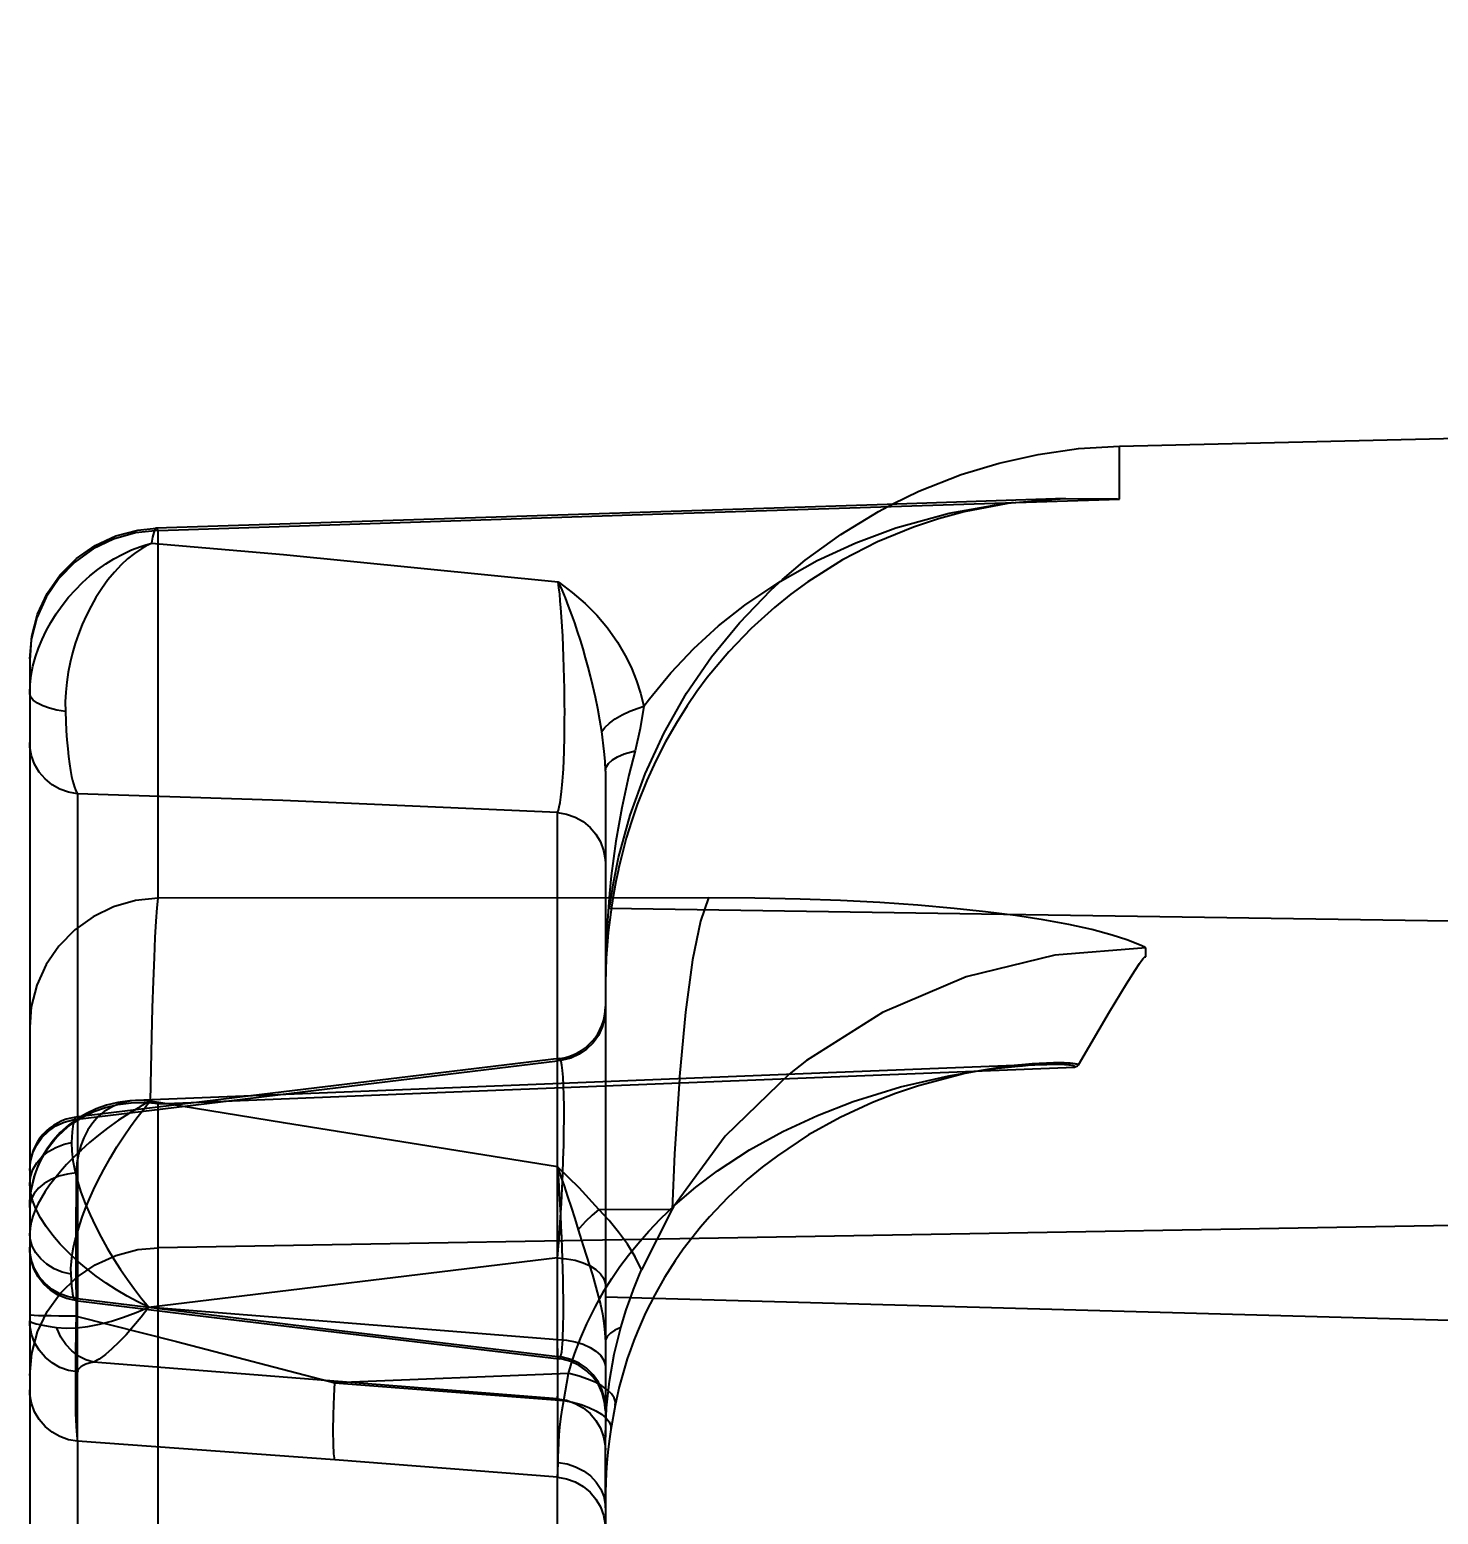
# Model space of a CAD drawing. Header units: millimetres. Extents: x 632 to 3922, y 1402 to 2001.
# Drawn here: x 3704.09 to 3709.49, y 1847.84 to 1853.54 of the extents above; entities that cross this region are included whole.
import ezdxf
from ezdxf.lldxf.tags import DXFTag

# ---------------------------------------------------------------- set-up
doc = ezdxf.new("R2010")
doc.units = ezdxf.units.MM
for name, color, linetype in [('7', 7, 'Continuous'), ('8', 8, 'Continuous'), ('DIM', 7, 'Continuous'), ('H1', 2, 'HIDDEN')]:
    doc.layers.add(name, color=color, linetype=linetype)
doc.styles.add('SY', font='romans.shx', dxfattribs={"width": 0.85, "height": 3, "bigfont": 'ghs.shx'})
tags = doc.linetypes.add('HIDDEN', pattern=[0.375, 0.25, -0.125]).pattern_tags.tags
tags[6:7] = [DXFTag(74, 4), DXFTag(75, 0), DXFTag(340, '0'), DXFTag(46, 1.0), DXFTag(50, 0.0), DXFTag(44, 0.0), DXFTag(45, 0.0)]
tags[4:5] = [DXFTag(74, 4), DXFTag(75, 0), DXFTag(340, '0'), DXFTag(46, 1.0), DXFTag(50, 0.0), DXFTag(44, 0.0), DXFTag(45, 0.0)]
doc.dimstyles.new('BaseStyle', dxfattribs={"dimtxt": 3, "dimasz": 2, "dimexe": 0.6, "dimexo": 0, "dimgap": 1, "dimtad": 1, "dimdsep": 46, "dimtxsty": 'SY', "dimcen": 0, "dimclrd": 3, "dimclre": 3, "dimclrt": 7, "dimaunit": 1, "dimazin": 0, "dimtfac": 1, "dimtmove": 0, "dimatfit": 3, "dimfxl": 1, "dimtolj": 1, "dimtzin": 0, "dimarcsym": 0})

# ---------------------------------------------------------------- blocks, each defined once
blk = doc.blocks.new('*D793')
at = {"layer": 'Defpoints', "color": 0}
for p in [(3711.3783, 1881.9692), (3736.3783, 1860.9692), (3711.3783, 1833.7692)]:
    blk.add_point(p, dxfattribs=at)
at = {"layer": 'DIM', "color": 3, "lineweight": -2}
blk.add_line((3711.3783, 1833.7692), (3711.3783, 1887.0977), dxfattribs=at)
at = {"layer": 'DIM', "color": 7, "insert": (3708.8783, 1885.0335), "char_height": 3, "attachment_point": 5, "rotation": 90, "style": 'SY', "bg_fill": 3, "box_fill_scale": 1.1, "bg_fill_color": 256, "bg_fill_true_color": 13158600, "bg_fill_transparency": 0}
blk.add_mtext('\\A1;25', dxfattribs=at)

msp = doc.modelspace()

# ---------------------------------------------------------------- linework, layer by layer
at = {"layer": '7'}
for p, q in [((3704.0875, 1851.115), (3704.0875, 1851.0621)), ((3704.0875, 1851.0621), (3704.0875, 1849.7065)), ((3704.0875, 1849.014), (3704.0875, 1848.3688)), ((3704.0875, 1848.3688), (3704.0875, 1847.1553))]:
    msp.add_line(p, q, dxfattribs=at)
for points in [[(3708.2692, 1851.937, 0), (3710.2695, 1851.9837, 0)], [(3707.3994, 1851.7155, 0), (3707.4991, 1851.7633, 0), (3707.6613, 1851.8274, 0), (3707.8074, 1851.8718, 0), (3707.9574, 1851.9051, 0), (3708.1122, 1851.9271, 0), (3708.2692, 1851.937, 0)], [(3708.0616, 1851.7354, 0), (3707.3394, 1851.712, 0), (3704.5731, 1851.622, 0)], [(3708.0616, 1851.7354, 0), (3708.261, 1851.7338, 0), (3708.2692, 1851.7334, 0)], [(3704.0875, 1851.1203, 0), (3704.0951, 1851.2074, 0), (3704.1178, 1851.292, 0), (3704.1547, 1851.3713, 0), (3704.2049, 1851.4429, 0), (3704.2668, 1851.5048, 0), (3704.3385, 1851.555, 0), (3704.4178, 1851.592, 0), (3704.5023, 1851.6146, 0), (3704.5731, 1851.622, 0)], [(3708.3696, 1850.0113, 0), (3708.0213, 1849.983, 0), (3707.6814, 1849.8994, 0), (3707.3603, 1849.763, 0), (3707.0675, 1849.5779, 0), (3707.0011, 1849.5257, 0)], [(3708.112, 1849.5618, 0), (3708.2312, 1849.7648, 0), (3708.2966, 1849.8731, 0), (3708.329, 1849.9255, 0), (3708.3456, 1849.9513, 0), (3708.3546, 1849.9641, 0), (3708.3598, 1849.9705, 0), (3708.3619, 1849.9726, 0), (3708.3635, 1849.974, 0), (3708.3647, 1849.975, 0), (3708.3658, 1849.9757, 0), (3708.3666, 1849.9761, 0), (3708.3669, 1849.9762, 0), (3708.3673, 1849.9764, 0), (3708.3676, 1849.9765, 0), (3708.3678, 1849.9766, 0), (3708.3685, 1849.9767, 0), (3708.3687, 1849.9767, 0), (3708.3689, 1849.9768, 0), (3708.3692, 1849.9768, 0), (3708.3693, 1849.9768, 0), (3708.3695, 1849.9768, 0), (3708.3696, 1849.9768, 0)], [(3704.0875, 1849.7065, 0), (3704.0875, 1849.6798, 0), (3704.0875, 1849.6429, 0), (3704.0875, 1849.5947, 0), (3704.0875, 1849.5364, 0), (3704.0875, 1849.4705, 0), (3704.0875, 1849.3958, 0), (3704.0875, 1849.3104, 0), (3704.0875, 1849.217, 0), (3704.0875, 1849.147, 0), (3704.0875, 1849.0737, 0), (3704.0875, 1849.0266, 0)], [(3707.9641, 1849.5626, 0), (3707.1516, 1849.5304, 0), (3704.4939, 1849.4246, 0)], [(3707.9087, 1849.5634, 0), (3707.8653, 1849.559, 0)], [(3707.967, 1849.5627, 0), (3707.9641, 1849.5626, 0)], [(3707.9732, 1849.563, 0), (3707.967, 1849.5627, 0)], [(3708.0959, 1849.5527, 0), (3708.0989, 1849.5538, 0), (3708.1021, 1849.555, 0), (3708.1057, 1849.5566, 0), (3708.1085, 1849.5583, 0), (3708.1106, 1849.5601, 0), (3708.112, 1849.5618, 0)], [(3704.4943, 1849.4246, 0), (3704.4711, 1849.4231, 0), (3704.4255, 1849.4168, 0), (3704.3824, 1849.4064, 0), (3704.3423, 1849.3924, 0), (3704.3051, 1849.3752, 0), (3704.2709, 1849.3552, 0), (3704.2361, 1849.3298, 0), (3704.2048, 1849.3016, 0), (3704.1773, 1849.2709, 0), (3704.1536, 1849.2385, 0), (3704.1356, 1849.2081, 0), (3704.1192, 1849.1737, 0), (3704.1061, 1849.1373, 0), (3704.0963, 1849.0996, 0), (3704.0936, 1849.0853, 0)], [(3704.0875, 1849.0266, 0), (3704.0875, 1848.9961, 0), (3704.0875, 1848.9155, 0)], [(3704.0875, 1849.0207, 0), (3704.0875, 1849.014, 0)]]:
    msp.add_polyline3d(points, dxfattribs=at)
at = {"layer": '8'}
for p, q in [((3708.2692, 1851.7334), (3708.2692, 1851.937)), ((3704.5807, 1850.201), (3704.5807, 1851.6132)), ((3704.5807, 1848.8598), (3704.5807, 1849.4126)), ((3710.2695, 1848.9569), (3704.5807, 1848.8598)), ((3704.5807, 1847.6463), (3704.5807, 1848.8598))]:
    msp.add_line(p, q, dxfattribs=at)
for points in [[(3704.5807, 1851.6132, 0), (3706.4775, 1851.6752, 0), (3708.2692, 1851.7334, 0)], [(3704.5807, 1851.6132, 0), (3704.4937, 1851.6041, 0), (3704.4096, 1851.5802, 0), (3704.3309, 1851.5421, 0), (3704.2601, 1851.491, 0), (3704.1994, 1851.4286, 0), (3704.1504, 1851.3565, 0), (3704.1148, 1851.2772, 0), (3704.0937, 1851.1929, 0), (3704.0875, 1851.115, 0)], [(3704.5807, 1851.6132, 0), (3704.5761, 1851.6206, 0), (3704.5731, 1851.622, 0)], [(3704.5807, 1850.201, 0), (3704.4937, 1850.192, 0), (3704.4096, 1850.1682, 0), (3704.3309, 1850.1304, 0), (3704.2601, 1850.0798, 0), (3704.1994, 1850.0178, 0), (3704.1504, 1849.9463, 0), (3704.1148, 1849.8675, 0), (3704.0937, 1849.7839, 0), (3704.0875, 1849.7065, 0)], [(3704.5512, 1849.4225, 0), (3704.5536, 1849.5482, 0), (3704.5563, 1849.6694, 0), (3704.5592, 1849.7805, 0), (3704.5624, 1849.8835, 0), (3704.5658, 1849.9742, 0), (3704.5693, 1850.0499, 0), (3704.5729, 1850.113, 0), (3704.5768, 1850.1641, 0), (3704.5807, 1850.201, 0)], [(3706.6925, 1850.2032, 0), (3704.5807, 1850.201, 0)], [(3706.6925, 1850.2032, 0), (3706.6608, 1850.1127, 0), (3706.6311, 1849.9649, 0), (3706.6044, 1849.7642, 0), (3706.5813, 1849.5168, 0), (3706.5807, 1849.5079, 0)], [(3708.3696, 1850.0113, 0), (3708.3667, 1850.0128, 0), (3708.3456, 1850.0228, 0), (3708.2975, 1850.0419, 0), (3708.2413, 1850.0601, 0), (3708.163, 1850.0809, 0), (3708.0746, 1850.1004, 0), (3707.9766, 1850.1183, 0), (3707.8698, 1850.1347, 0), (3707.7555, 1850.1494, 0), (3707.6346, 1850.1624, 0), (3707.4956, 1850.1746, 0), (3707.3499, 1850.1846, 0), (3707.1989, 1850.1926, 0), (3707.0442, 1850.1983, 0), (3706.8697, 1850.2021, 0), (3706.6925, 1850.2032, 0)], [(3708.3696, 1849.9768, 0), (3708.3696, 1850.0113, 0)], [(3704.5807, 1849.4126, 0), (3705.6826, 1849.4566, 0), (3708.0959, 1849.5527, 0)], [(3708.112, 1849.5618, 0), (3708.1091, 1849.5629, 0), (3708.1056, 1849.5639, 0), (3708.1021, 1849.5647, 0), (3708.0983, 1849.5655, 0), (3708.0898, 1849.5667, 0), (3708.0803, 1849.5677, 0), (3708.07, 1849.5684, 0), (3708.0571, 1849.569, 0), (3708.0367, 1849.5694, 0), (3708.0154, 1849.5693, 0), (3707.9342, 1849.5655, 0), (3707.9087, 1849.5634, 0)], [(3707.9734, 1849.563, 0), (3707.9899, 1849.5635, 0), (3708.0302, 1849.5641, 0), (3708.0477, 1849.5638, 0), (3708.058, 1849.5634, 0), (3708.0667, 1849.5629, 0), (3708.0747, 1849.5622, 0), (3708.0801, 1849.5615, 0), (3708.085, 1849.5608, 0), (3708.0887, 1849.56, 0), (3708.0915, 1849.5592, 0), (3708.0928, 1849.5587, 0), (3708.0938, 1849.5583, 0), (3708.0951, 1849.5576, 0), (3708.0961, 1849.5568, 0), (3708.0968, 1849.5559, 0), (3708.097, 1849.5549, 0), (3708.0967, 1849.5538, 0), (3708.0959, 1849.5527, 0)], [(3704.0875, 1849.014, 0), (3704.088, 1849.0341, 0), (3704.0894, 1849.054, 0), (3704.0952, 1849.0933, 0), (3704.1048, 1849.1319, 0), (3704.1181, 1849.1691, 0), (3704.1297, 1849.1943, 0), (3704.1411, 1849.2153, 0), (3704.1537, 1849.2355, 0), (3704.1675, 1849.2548, 0), (3704.1823, 1849.2732, 0), (3704.1986, 1849.291, 0), (3704.2159, 1849.3077, 0), (3704.2342, 1849.3234, 0), (3704.2534, 1849.3379, 0), (3704.2924, 1849.3624, 0), (3704.334, 1849.3825, 0), (3704.3787, 1849.3983, 0), (3704.4253, 1849.4095, 0), (3704.4767, 1849.416, 0), (3704.5283, 1849.417, 0), (3704.5542, 1849.4155, 0), (3704.5673, 1849.4143, 0), (3704.5757, 1849.4133, 0), (3704.5768, 1849.4131, 0), (3704.5807, 1849.4126, 0)], [(3704.5807, 1849.4126, 0), (3704.5778, 1849.4135, 0), (3704.5744, 1849.4145, 0), (3704.5605, 1849.4181, 0), (3704.5376, 1849.4223, 0), (3704.5149, 1849.4245, 0), (3704.4941, 1849.4246, 0)], [(3704.0875, 1848.3688, 0), (3704.0951, 1848.4541, 0), (3704.1178, 1848.5368, 0), (3704.1547, 1848.6144, 0), (3704.2049, 1848.6845, 0), (3704.2668, 1848.745, 0), (3704.3385, 1848.7941, 0), (3704.4178, 1848.8303, 0), (3704.5023, 1848.8524, 0), (3704.5807, 1848.8598, 0)]]:
    msp.add_polyline3d(points, dxfattribs=at)
at = {"layer": 'H1'}
for p, q in [((3704.2708, 1850.602), (3704.2708, 1848.6647)), ((3706.113, 1849.1612), (3706.113, 1850.5305)), ((3706.2963, 1850.3337), (3706.2963, 1848.4977)), ((3706.3127, 1850.1632), (3707.824, 1850.1406)), ((3707.824, 1850.1406), (3735.3948, 1849.7283)), ((3706.1197, 1849.5859), (3704.9365, 1849.4422)), ((3705.0395, 1849.4463), (3706.113, 1849.5767)), ((3704.9365, 1849.4422), (3704.7484, 1849.4193)), ((3704.8515, 1849.4234), (3705.0395, 1849.4463)), ((3704.2708, 1849.3529), (3704.8515, 1849.4234)), ((3704.7484, 1849.4193), (3704.2841, 1849.3629)), ((3704.2841, 1849.3629), (3704.2641, 1849.3605)), ((3706.113, 1848.4421), (3706.113, 1849.1612)), ((3706.113, 1848.8208), (3704.5531, 1848.6313)), ((3704.2708, 1848.1168), (3704.2708, 1848.6647)), ((3704.5531, 1848.6313), (3706.113, 1848.5079)), ((3706.2963, 1848.4977), (3706.2963, 1848.1328)), ((3706.113, 1848.2798), (3704.3327, 1848.4207)), ((3706.113, 1848.4421), (3706.113, 1848.275)), ((3705.2582, 1848.3414), (3706.1364, 1848.2732)), ((3706.113, 1848.275), (3706.113, 1847.9785)), ((3706.2963, 1847.8612), (3706.2963, 1848.1328)), ((3704.2708, 1848.1168), (3704.2708, 1846.819)), ((3706.113, 1847.9785), (3705.2582, 1848.0448)), ((3706.113, 1846.8238), (3706.113, 1847.9785))]:
    msp.add_line(p, q, dxfattribs=at)
for points in [[(3707.8617, 1851.7207, 0), (3707.6734, 1851.685, 0), (3707.5752, 1851.6582, 0), (3707.4781, 1851.6259, 0), (3707.3409, 1851.5693, 0), (3707.2063, 1851.5, 0), (3707.0734, 1851.4161, 0), (3707.0084, 1851.3687, 0), (3706.9448, 1851.3176, 0), (3706.8553, 1851.2366, 0), (3706.7695, 1851.1473, 0), (3706.6869, 1851.048, 0), (3706.6474, 1850.9949, 0), (3706.6096, 1850.9397, 0), (3706.5675, 1850.8725, 0), (3706.5275, 1850.802, 0), (3706.4903, 1850.7291, 0), (3706.4558, 1850.6532, 0), (3706.419, 1850.5606, 0), (3706.3968, 1850.4964, 0), (3706.3768, 1850.4313, 0), (3706.3591, 1850.3659, 0), (3706.3471, 1850.3155, 0), (3706.3463, 1850.3118, 0)], [(3706.4442, 1850.938, 0), (3706.4652, 1850.9662, 0), (3706.5473, 1851.0662, 0), (3706.6357, 1851.1593, 0), (3706.7309, 1851.2463, 0), (3706.8311, 1851.3258, 0), (3706.967, 1851.4177, 0), (3707.109, 1851.4974, 0), (3707.2578, 1851.5659, 0), (3707.4109, 1851.6225, 0), (3707.6159, 1851.679, 0), (3707.8257, 1851.7163, 0), (3707.8533, 1851.7197, 0)], [(3707.8533, 1851.7197, 0), (3708.0421, 1851.7347, 0), (3708.0616, 1851.7354, 0)], [(3706.976, 1851.4247, 0), (3707.0635, 1851.4984, 0), (3707.1994, 1851.5978, 0), (3707.3441, 1851.686, 0), (3707.3994, 1851.7155, 0)], [(3704.5731, 1851.622, 0), (3704.5716, 1851.6216, 0), (3704.5674, 1851.6164, 0), (3704.5632, 1851.6051, 0), (3704.5591, 1851.5876, 0), (3704.5551, 1851.5638, 0)], [(3704.0875, 1850.9879, 0), (3704.0889, 1851.0221, 0), (3704.0931, 1851.0571, 0), (3704.1, 1851.0922, 0), (3704.1095, 1851.1273, 0), (3704.121, 1851.1611, 0), (3704.1347, 1851.1946, 0), (3704.1505, 1851.2275, 0), (3704.1681, 1851.2596, 0), (3704.1891, 1851.2931, 0), (3704.212, 1851.3254, 0), (3704.2366, 1851.3564, 0), (3704.2627, 1851.3857, 0), (3704.29, 1851.4131, 0), (3704.3187, 1851.4389, 0), (3704.3485, 1851.4628, 0), (3704.3792, 1851.4846, 0), (3704.4106, 1851.5043, 0), (3704.4443, 1851.5225, 0), (3704.4786, 1851.5382, 0), (3704.5141, 1851.5517, 0), (3704.5331, 1851.5577, 0), (3704.5504, 1851.5626, 0), (3704.5551, 1851.5638, 0)], [(3704.5551, 1851.5638, 0), (3704.552, 1851.5623, 0), (3704.5511, 1851.5619, 0), (3704.5487, 1851.5608, 0), (3704.5436, 1851.5584, 0), (3704.5345, 1851.5537, 0), (3704.5183, 1851.5444, 0), (3704.4893, 1851.5249, 0), (3704.4633, 1851.5042, 0), (3704.438, 1851.4808, 0), (3704.4123, 1851.4534, 0), (3704.3875, 1851.4233, 0), (3704.3638, 1851.3906, 0), (3704.3415, 1851.3557, 0), (3704.3228, 1851.3227, 0), (3704.3052, 1851.2879, 0), (3704.2891, 1851.2519, 0), (3704.2745, 1851.2148, 0), (3704.2623, 1851.1792, 0), (3704.2516, 1851.1428, 0), (3704.2425, 1851.106, 0), (3704.2351, 1851.069, 0), (3704.2294, 1851.0309, 0), (3704.2256, 1850.9928, 0), (3704.2238, 1850.9551, 0), (3704.2242, 1850.9182, 0)], [(3704.5551, 1851.5638, 0), (3705.061, 1851.5207, 0), (3706.1158, 1851.4157, 0)], [(3706.113, 1850.5305, 0), (3706.1164, 1850.5396, 0), (3706.1196, 1850.5523, 0), (3706.1228, 1850.5686, 0), (3706.1258, 1850.5886, 0), (3706.1284, 1850.6109, 0), (3706.1309, 1850.6364, 0), (3706.132, 1850.6505, 0), (3706.1331, 1850.6654, 0), (3706.1341, 1850.6812, 0), (3706.1351, 1850.6976, 0), (3706.1366, 1850.7302, 0), (3706.1379, 1850.7651, 0), (3706.1385, 1850.7838, 0), (3706.139, 1850.8029, 0), (3706.1394, 1850.8226, 0), (3706.1397, 1850.8427, 0), (3706.1401, 1850.8814, 0), (3706.1402, 1850.9213, 0), (3706.1401, 1850.942, 0), (3706.14, 1850.9629, 0), (3706.1398, 1850.984, 0), (3706.1395, 1851.0052, 0), (3706.1387, 1851.0459, 0), (3706.1376, 1851.0866, 0), (3706.1363, 1851.1277, 0), (3706.1346, 1851.1682, 0), (3706.1328, 1851.2069, 0), (3706.1307, 1851.2444, 0), (3706.1283, 1851.2811, 0), (3706.1257, 1851.3161, 0), (3706.1234, 1851.3432, 0), (3706.121, 1851.3688, 0), (3706.1184, 1851.3931, 0), (3706.1158, 1851.4157, 0)], [(3706.1158, 1851.4157, 0), (3706.1192, 1851.4132, 0), (3706.1696, 1851.3748, 0), (3706.2185, 1851.3327, 0), (3706.2632, 1851.2881, 0), (3706.3048, 1851.2393, 0), (3706.3434, 1851.1845, 0), (3706.3774, 1851.1247, 0), (3706.3976, 1851.0815, 0), (3706.4155, 1851.0362, 0), (3706.4311, 1850.988, 0), (3706.4442, 1850.938, 0)], [(3706.2824, 1850.8409, 0), (3706.2755, 1850.8854, 0), (3706.2675, 1850.9297, 0), (3706.2585, 1850.9736, 0), (3706.2485, 1851.0171, 0), (3706.2397, 1851.0531, 0), (3706.2304, 1851.0887, 0), (3706.2206, 1851.1238, 0), (3706.2106, 1851.1583, 0), (3706.2003, 1851.1924, 0), (3706.1897, 1851.2257, 0), (3706.1789, 1851.2581, 0), (3706.1679, 1851.2894, 0), (3706.1554, 1851.323, 0), (3706.1429, 1851.3548, 0), (3706.1301, 1851.3847, 0), (3706.1172, 1851.4126, 0), (3706.1158, 1851.4157, 0)], [(3706.3127, 1850.1632, 0), (3706.3275, 1850.2606, 0), (3706.3471, 1850.3574, 0), (3706.3912, 1850.52, 0), (3706.4491, 1850.6794, 0), (3706.5216, 1850.8367, 0), (3706.6079, 1850.9884, 0), (3706.7034, 1851.1275, 0), (3706.8108, 1851.259, 0), (3706.9316, 1851.3837, 0), (3706.976, 1851.4247, 0)], [(3704.0875, 1851.1191, 0), (3704.0875, 1851.115, 0)], [(3704.2242, 1850.9182, 0), (3704.1921, 1850.9234, 0), (3704.1629, 1850.9305, 0), (3704.1376, 1850.9393, 0), (3704.1168, 1850.9496, 0), (3704.1013, 1850.9611, 0), (3704.0914, 1850.9734, 0), (3704.0875, 1850.9861, 0), (3704.0875, 1850.9879, 0)], [(3706.2824, 1850.8409, 0), (3706.2946, 1850.8572, 0), (3706.312, 1850.8736, 0), (3706.3342, 1850.8897, 0), (3706.3606, 1850.9049, 0), (3706.3902, 1850.9188, 0), (3706.4222, 1850.9311, 0), (3706.4442, 1850.938, 0)], [(3706.4442, 1850.938, 0), (3706.4304, 1850.8525, 0), (3706.4101, 1850.7666, 0)], [(3704.2242, 1850.9182, 0), (3704.2259, 1850.8805, 0), (3704.228, 1850.8443, 0), (3704.2305, 1850.8087, 0), (3704.2335, 1850.7753, 0), (3704.2367, 1850.7453, 0), (3704.2403, 1850.7177, 0), (3704.2443, 1850.6918, 0), (3704.2485, 1850.6687, 0), (3704.2519, 1850.6536, 0), (3704.2553, 1850.64, 0), (3704.2589, 1850.6281, 0), (3704.2628, 1850.6176, 0), (3704.2667, 1850.6089, 0), (3704.2708, 1850.602, 0)], [(3706.2963, 1850.6895, 0), (3706.2952, 1850.7273, 0), (3706.2921, 1850.7651, 0), (3706.2824, 1850.8409, 0)], [(3704.2708, 1850.602, 0), (3704.2363, 1850.608, 0), (3704.2034, 1850.6197, 0), (3704.1731, 1850.6369, 0), (3704.1463, 1850.6591, 0), (3704.1238, 1850.6855, 0), (3704.1063, 1850.7153, 0), (3704.0943, 1850.7476, 0), (3704.0883, 1850.7815, 0), (3704.0875, 1850.7988, 0)], [(3706.4101, 1850.7666, 0), (3706.3864, 1850.6732, 0), (3706.3592, 1850.5486, 0), (3706.3366, 1850.4203, 0), (3706.3271, 1850.3538, 0), (3706.3189, 1850.2868, 0), (3706.312, 1850.2189, 0), (3706.3065, 1850.151, 0), (3706.3012, 1850.0612, 0), (3706.2979, 1849.9717, 0), (3706.2965, 1849.8868, 0), (3706.2964, 1849.8804, 0), (3706.2963, 1849.8565, 0), (3706.2963, 1849.846, 0)], [(3706.2963, 1850.6895, 0), (3706.2993, 1850.7044, 0), (3706.3084, 1850.7188, 0), (3706.3232, 1850.7323, 0), (3706.3433, 1850.7445, 0), (3706.368, 1850.755, 0), (3706.3967, 1850.7636, 0), (3706.4101, 1850.7666, 0)], [(3706.2963, 1850.6895, 0), (3706.2963, 1850.658, 0), (3706.2963, 1850.6275, 0), (3706.2963, 1850.5977, 0), (3706.2963, 1850.5691, 0), (3706.2963, 1850.5257, 0), (3706.2963, 1850.4856, 0), (3706.2963, 1850.4487, 0), (3706.2963, 1850.4159, 0), (3706.2963, 1850.3887, 0), (3706.2963, 1850.3767, 0)], [(3706.113, 1850.5305, 0), (3705.0584, 1850.5767, 0), (3704.2708, 1850.602, 0)], [(3706.113, 1850.5305, 0), (3706.1475, 1850.5245, 0), (3706.1804, 1850.5127, 0), (3706.2107, 1850.4955, 0), (3706.2375, 1850.4734, 0), (3706.26, 1850.447, 0), (3706.2775, 1850.4172, 0), (3706.2894, 1850.3848, 0), (3706.2955, 1850.3509, 0), (3706.2963, 1850.3337, 0)], [(3706.2963, 1850.3767, 0), (3706.2963, 1850.3658, 0), (3706.2963, 1850.3473, 0), (3706.2963, 1850.3337, 0)], [(3706.3463, 1850.3118, 0), (3706.3365, 1850.2651, 0), (3706.3274, 1850.2161, 0), (3706.3195, 1850.1672, 0), (3706.3129, 1850.1181, 0), (3706.3074, 1850.0696, 0), (3706.303, 1850.0203, 0), (3706.2997, 1849.9716, 0), (3706.2976, 1849.9234, 0), (3706.2965, 1849.876, 0), (3706.2963, 1849.846, 0)], [(3706.2963, 1849.7735, 0), (3706.2932, 1849.7392, 0), (3706.2842, 1849.7059, 0), (3706.2694, 1849.6747, 0), (3706.2493, 1849.6465, 0), (3706.2246, 1849.6222, 0), (3706.1959, 1849.6024, 0), (3706.1642, 1849.5879, 0), (3706.1304, 1849.579, 0), (3706.113, 1849.5767, 0)], [(3706.1197, 1849.5859, 0), (3706.1164, 1849.5834, 0), (3706.113, 1849.5767, 0)], [(3706.1245, 1848.976, 0), (3706.1277, 1849.0308, 0), (3706.1305, 1849.0866, 0), (3706.1329, 1849.1428, 0), (3706.1349, 1849.1987, 0), (3706.1364, 1849.2534, 0), (3706.1374, 1849.306, 0), (3706.1378, 1849.356, 0), (3706.1377, 1849.4023, 0), (3706.1371, 1849.4444, 0), (3706.1359, 1849.4818, 0), (3706.1343, 1849.5138, 0), (3706.1321, 1849.5401, 0), (3706.1296, 1849.5606, 0), (3706.1266, 1849.575, 0), (3706.1233, 1849.5834, 0), (3706.1197, 1849.5859, 0)], [(3707.7345, 1849.54, 0), (3707.8034, 1849.5491, 0), (3707.9187, 1849.56, 0)], [(3707.8653, 1849.559, 0), (3707.8498, 1849.5571, 0), (3707.7853, 1849.5481, 0)], [(3707.8871, 1849.5572, 0), (3707.9189, 1849.5599, 0)], [(3707.9187, 1849.56, 0), (3707.9441, 1849.5616, 0), (3707.9734, 1849.563, 0)], [(3707.9189, 1849.5599, 0), (3707.9641, 1849.5626, 0)], [(3707.9641, 1849.5626, 0), (3707.9646, 1849.5626, 0), (3707.9734, 1849.563, 0)], [(3706.1552, 1848.3771, 0), (3706.1668, 1848.416, 0), (3706.1798, 1848.4554, 0), (3706.2009, 1848.5115, 0), (3706.2251, 1848.5678, 0), (3706.2567, 1848.6321, 0), (3706.2922, 1848.6951, 0), (3706.3213, 1848.7417, 0), (3706.3523, 1848.7871, 0), (3706.3855, 1848.8317, 0), (3706.4204, 1848.8749, 0), (3706.4631, 1848.9237, 0), (3706.5077, 1848.9705, 0), (3706.5638, 1849.0241, 0), (3706.6433, 1849.092, 0), (3706.7264, 1849.1548, 0), (3706.8493, 1849.235, 0), (3706.9772, 1849.3055, 0), (3707.1107, 1849.3675, 0), (3707.2474, 1849.4206, 0), (3707.4294, 1849.477, 0), (3707.6146, 1849.5197, 0), (3707.7345, 1849.54, 0)], [(3707.7397, 1849.5404, 0), (3707.6761, 1849.5279, 0), (3707.4981, 1849.4813, 0), (3707.4093, 1849.4513, 0), (3707.3213, 1849.4169, 0), (3707.1977, 1849.3598, 0), (3707.0763, 1849.2924, 0), (3706.9565, 1849.2129, 0), (3706.898, 1849.1685, 0), (3706.8408, 1849.1211, 0), (3706.7668, 1849.0528, 0), (3706.6959, 1848.9785, 0), (3706.6612, 1848.9384, 0), (3706.6277, 1848.8969, 0), (3706.5951, 1848.8535, 0), (3706.564, 1848.8089, 0), (3706.5235, 1848.7452, 0), (3706.4858, 1848.679, 0), (3706.4509, 1848.6096, 0), (3706.4348, 1848.5742, 0), (3706.4195, 1848.5384, 0), (3706.4056, 1848.5033, 0), (3706.3927, 1848.4682, 0), (3706.3806, 1848.4327, 0), (3706.3694, 1848.3973, 0), (3706.359, 1848.3613, 0), (3706.3495, 1848.3255, 0), (3706.341, 1848.2898, 0), (3706.3334, 1848.2546, 0)], [(3707.0011, 1849.5257, 0), (3706.7561, 1849.2881, 0), (3706.558, 1849.0162, 0), (3706.5526, 1849.0072, 0)], [(3706.5807, 1849.5079, 0), (3706.5622, 1849.2201, 0), (3706.5526, 1849.0072, 0)], [(3707.7853, 1849.5481, 0), (3707.7397, 1849.5404, 0)], [(3704.2461, 1848.7579, 0), (3704.2459, 1848.7808, 0), (3704.2474, 1848.8057, 0), (3704.2508, 1848.8328, 0), (3704.256, 1848.8615, 0), (3704.2624, 1848.8895, 0), (3704.2703, 1848.9187, 0), (3704.2797, 1848.9491, 0), (3704.2905, 1848.9804, 0), (3704.3032, 1849.0137, 0), (3704.3173, 1849.0475, 0), (3704.3327, 1849.0821, 0), (3704.3495, 1849.1169, 0), (3704.3605, 1849.1387, 0), (3704.3719, 1849.1604, 0), (3704.3961, 1849.2036, 0), (3704.4221, 1849.2468, 0), (3704.4494, 1849.2892, 0), (3704.4738, 1849.3244, 0), (3704.499, 1849.3585, 0), (3704.5244, 1849.3907, 0), (3704.5374, 1849.4064, 0), (3704.5441, 1849.4143, 0), (3704.5479, 1849.4187, 0), (3704.5484, 1849.4192, 0), (3704.5512, 1849.4225, 0)], [(3704.4941, 1849.4246, 0), (3704.4772, 1849.4233, 0), (3704.4407, 1849.4159, 0), (3704.4059, 1849.4024, 0), (3704.3735, 1849.3826, 0), (3704.3505, 1849.363, 0), (3704.3293, 1849.3396, 0), (3704.3106, 1849.3124, 0), (3704.2946, 1849.2817, 0), (3704.2832, 1849.2518, 0), (3704.2744, 1849.2192, 0), (3704.2687, 1849.1841, 0), (3704.2663, 1849.1469, 0)], [(3704.5044, 1849.397, 0), (3704.4703, 1849.3765, 0), (3704.4279, 1849.3488, 0), (3704.3865, 1849.3192, 0), (3704.3514, 1849.292, 0), (3704.3174, 1849.2636, 0), (3704.2849, 1849.2344, 0), (3704.2761, 1849.2261, 0)], [(3704.5512, 1849.4225, 0), (3704.5473, 1849.4204, 0), (3704.5464, 1849.42, 0), (3704.541, 1849.4171, 0), (3704.5309, 1849.4117, 0), (3704.5107, 1849.4006, 0), (3704.5044, 1849.397, 0)], [(3706.1123, 1849.1708, 0), (3705.2689, 1849.3054, 0), (3705.0614, 1849.3389, 0), (3704.5512, 1849.4225, 0)], [(3704.0875, 1849.1561, 0), (3704.0905, 1849.1904, 0), (3704.0996, 1849.2236, 0), (3704.1144, 1849.2549, 0), (3704.1345, 1849.2831, 0), (3704.1592, 1849.3074, 0), (3704.1879, 1849.3272, 0), (3704.2196, 1849.3417, 0), (3704.2534, 1849.3506, 0), (3704.2708, 1849.3529, 0)], [(3704.2641, 1849.3605, 0), (3704.259, 1849.3538, 0), (3704.2546, 1849.335, 0), (3704.251, 1849.3046, 0), (3704.2483, 1849.2632, 0)], [(3704.0875, 1849.1039, 0), (3704.0905, 1849.1322, 0), (3704.0996, 1849.1595, 0), (3704.1144, 1849.1852, 0), (3704.1345, 1849.2084, 0), (3704.1592, 1849.2285, 0), (3704.1879, 1849.2447, 0), (3704.2196, 1849.2567, 0), (3704.2483, 1849.2632, 0)], [(3704.2761, 1849.2261, 0), (3704.254, 1849.2045, 0), (3704.2292, 1849.1785, 0), (3704.2057, 1849.1522, 0), (3704.1839, 1849.1258, 0), (3704.164, 1849.0995, 0), (3704.1473, 1849.0752, 0), (3704.1323, 1849.0511, 0), (3704.1193, 1849.0273, 0), (3704.1084, 1849.0042, 0), (3704.1082, 1849.0037, 0)], [(3704.2483, 1849.2632, 0), (3704.2487, 1849.2306, 0), (3704.2527, 1849.1946, 0), (3704.2601, 1849.1559, 0), (3704.2707, 1849.1151, 0), (3704.2843, 1849.0729, 0), (3704.3005, 1849.0297, 0), (3704.319, 1848.9862, 0), (3704.3394, 1848.9427, 0), (3704.3616, 1848.8997, 0), (3704.3851, 1848.8575, 0), (3704.4099, 1848.8163, 0), (3704.4356, 1848.7763, 0), (3704.4621, 1848.7376, 0), (3704.4893, 1848.7005, 0), (3704.517, 1848.6649, 0), (3704.5451, 1848.6311, 0)], [(3706.1123, 1849.1708, 0), (3706.1138, 1849.1667, 0), (3706.1259, 1849.1322, 0), (3706.1381, 1849.0968, 0), (3706.1516, 1849.0563, 0), (3706.1652, 1849.0148, 0), (3706.1788, 1848.9722, 0), (3706.1923, 1848.9289, 0)], [(3706.1123, 1849.1708, 0), (3706.1142, 1849.1457, 0), (3706.116, 1849.1199, 0), (3706.1178, 1849.0932, 0), (3706.1195, 1849.0661, 0), (3706.1218, 1849.0258, 0), (3706.1241, 1848.9846, 0), (3706.1261, 1848.9421, 0), (3706.128, 1848.8992, 0), (3706.1296, 1848.8584, 0), (3706.131, 1848.8179, 0), (3706.1321, 1848.7772, 0), (3706.133, 1848.7372, 0), (3706.1337, 1848.7, 0), (3706.134, 1848.6639, 0), (3706.1342, 1848.6377, 0), (3706.1341, 1848.6127, 0), (3706.134, 1848.5965, 0), (3706.1336, 1848.5668, 0), (3706.1331, 1848.546, 0), (3706.1325, 1848.5267, 0), (3706.132, 1848.5145, 0), (3706.1314, 1848.5031, 0), (3706.1308, 1848.4925, 0), (3706.1293, 1848.4741, 0), (3706.1276, 1848.4589, 0), (3706.1257, 1848.447, 0), (3706.1235, 1848.4386, 0), (3706.1215, 1848.4346, 0), (3706.1193, 1848.4331, 0), (3706.119, 1848.4331, 0)], [(3706.2717, 1849.0069, 0), (3706.196, 1849.0901, 0), (3706.1153, 1849.168, 0), (3706.1123, 1849.1708, 0)], [(3704.2663, 1849.1469, 0), (3704.232, 1849.1424, 0), (3704.1994, 1849.1339, 0), (3704.1695, 1849.1218, 0), (3704.1432, 1849.1064, 0), (3704.1213, 1849.0882, 0), (3704.1044, 1849.0678, 0), (3704.0932, 1849.0457, 0), (3704.0879, 1849.0226, 0), (3704.0875, 1849.014, 0)], [(3704.5441, 1848.6311, 0), (3704.5026, 1848.6516, 0), (3704.4615, 1848.6738, 0), (3704.4211, 1848.6978, 0), (3704.3814, 1848.7234, 0), (3704.3428, 1848.7506, 0), (3704.3055, 1848.7793, 0), (3704.2698, 1848.8094, 0), (3704.236, 1848.8408, 0), (3704.2045, 1848.8733, 0), (3704.1758, 1848.9066, 0), (3704.1503, 1848.9405, 0), (3704.1286, 1848.9745, 0), (3704.111, 1849.0084, 0), (3704.0981, 1849.0416, 0), (3704.0902, 1849.0736, 0), (3704.0875, 1849.1039, 0)], [(3704.2663, 1849.1469, 0), (3704.2657, 1849.0993, 0), (3704.2652, 1849.0449, 0), (3704.2648, 1848.9875, 0), (3704.2646, 1848.9258, 0), (3704.2646, 1848.8619, 0), (3704.2647, 1848.798, 0), (3704.265, 1848.7329, 0), (3704.2655, 1848.665, 0), (3704.2661, 1848.5968, 0)], [(3704.1082, 1849.0037, 0), (3704.0994, 1848.9807, 0), (3704.0929, 1848.958, 0), (3704.0888, 1848.9362, 0), (3704.0875, 1848.9155, 0)], [(3706.2717, 1849.0069, 0), (3706.2452, 1848.9843, 0), (3706.2201, 1848.9599, 0), (3706.1971, 1848.9347, 0), (3706.1923, 1848.9289, 0)], [(3706.2717, 1849.0069, 0), (3706.5526, 1849.0072, 0)], [(3706.4354, 1848.7753, 0), (3706.4105, 1848.825, 0), (3706.381, 1848.8729, 0), (3706.3473, 1848.9193, 0), (3706.3105, 1848.9639, 0), (3706.2717, 1849.0069, 0)], [(3706.5526, 1849.0072, 0), (3706.4354, 1848.7753, 0)], [(3706.113, 1848.8208, 0), (3706.119, 1848.8955, 0), (3706.1245, 1848.976, 0)], [(3706.1923, 1848.9289, 0), (3706.2117, 1848.8671, 0), (3706.2467, 1848.7552, 0), (3706.2776, 1848.6416, 0), (3706.285, 1848.6062, 0), (3706.2909, 1848.5705, 0), (3706.2949, 1848.5343, 0), (3706.2963, 1848.4977, 0)], [(3704.2461, 1848.7579, 0), (3704.2126, 1848.7661, 0), (3704.1815, 1848.779, 0), (3704.1536, 1848.7959, 0), (3704.1298, 1848.8165, 0), (3704.1108, 1848.8401, 0), (3704.0972, 1848.866, 0), (3704.0894, 1848.8935, 0), (3704.0875, 1848.9155, 0)], [(3704.2708, 1848.6647, 0), (3704.2363, 1848.6707, 0), (3704.2034, 1848.6825, 0), (3704.1731, 1848.6997, 0), (3704.1463, 1848.7218, 0), (3704.1238, 1848.7482, 0), (3704.1063, 1848.778, 0), (3704.0943, 1848.8104, 0), (3704.0883, 1848.8443, 0), (3704.0875, 1848.8615, 0)], [(3704.2635, 1848.6572, 0), (3704.2293, 1848.6645, 0), (3704.1968, 1848.6776, 0), (3704.1672, 1848.6962, 0), (3704.1412, 1848.7197, 0), (3704.1197, 1848.7473, 0), (3704.1033, 1848.7782, 0), (3704.0926, 1848.8116, 0), (3704.0877, 1848.8462, 0), (3704.0875, 1848.8564, 0)], [(3706.113, 1848.8208, 0), (3706.1475, 1848.8176, 0), (3706.1804, 1848.8113, 0), (3706.2107, 1848.802, 0), (3706.2375, 1848.7902, 0), (3706.26, 1848.776, 0), (3706.2775, 1848.76, 0), (3706.2894, 1848.7427, 0), (3706.2955, 1848.7245, 0), (3706.2963, 1848.7152, 0)], [(3704.2636, 1848.6571, 0), (3704.2617, 1848.658, 0), (3704.2588, 1848.6621, 0), (3704.2561, 1848.6697, 0), (3704.2535, 1848.6809, 0), (3704.2513, 1848.6951, 0), (3704.2493, 1848.7125, 0), (3704.2476, 1848.7336, 0), (3704.2461, 1848.7579, 0)], [(3706.356, 1848.5536, 0), (3706.3768, 1848.6209, 0), (3706.3903, 1848.6602, 0), (3706.4047, 1848.699, 0), (3706.4199, 1848.7376, 0), (3706.4276, 1848.7566, 0), (3706.4354, 1848.7753, 0)], [(3704.2633, 1848.6572, 0), (3704.6992, 1848.6033, 0), (3706.1188, 1848.433, 0)], [(3704.2708, 1848.6647, 0), (3705.0573, 1848.5682, 0), (3705.2653, 1848.5431, 0), (3706.113, 1848.4421, 0)], [(3706.2963, 1848.6708, 0), (3719.7633, 1848.2983, 0)], [(3704.2661, 1848.5968, 0), (3704.2318, 1848.597, 0), (3704.1992, 1848.5972, 0), (3704.1693, 1848.5977, 0), (3704.143, 1848.5982, 0), (3704.1212, 1848.5988, 0), (3704.1044, 1848.5995, 0), (3704.0932, 1848.6003, 0), (3704.0879, 1848.6011, 0), (3704.0875, 1848.6014, 0)], [(3704.1906, 1848.5531, 0), (3704.2276, 1848.5503, 0), (3704.2678, 1848.5517, 0), (3704.3104, 1848.5571, 0), (3704.355, 1848.566, 0), (3704.4009, 1848.578, 0), (3704.448, 1848.5931, 0), (3704.4957, 1848.6108, 0), (3704.5441, 1848.6311, 0)], [(3704.2661, 1848.5968, 0), (3704.2651, 1848.5535, 0), (3704.2642, 1848.5107, 0), (3704.2637, 1848.4816, 0), (3704.2633, 1848.453, 0), (3704.263, 1848.4249, 0), (3704.2627, 1848.387, 0), (3704.2626, 1848.3507, 0), (3704.2626, 1848.3151, 0), (3704.2628, 1848.2816, 0), (3704.2632, 1848.2513, 0), (3704.2638, 1848.2234, 0), (3704.2646, 1848.1976, 0), (3704.2655, 1848.1747, 0), (3704.2666, 1848.1555, 0), (3704.2678, 1848.1395, 0), (3704.2692, 1848.1264, 0), (3704.2708, 1848.1168, 0)], [(3704.2661, 1848.5968, 0), (3704.6511, 1848.5, 0), (3705.2582, 1848.3414, 0)], [(3704.5452, 1848.6311, 0), (3704.5154, 1848.5933, 0), (3704.4862, 1848.558, 0), (3704.4576, 1848.5257, 0), (3704.4299, 1848.4965, 0), (3704.4031, 1848.4709, 0), (3704.3778, 1848.4493, 0), (3704.3541, 1848.4323, 0), (3704.3327, 1848.4207, 0)], [(3704.5451, 1848.6311, 0), (3704.5452, 1848.6311, 0)], [(3704.5452, 1848.6311, 0), (3704.5531, 1848.6313, 0)], [(3704.2708, 1848.3826, 0), (3704.2363, 1848.3886, 0), (3704.2034, 1848.4003, 0), (3704.1731, 1848.4175, 0), (3704.1463, 1848.4397, 0), (3704.1238, 1848.4661, 0), (3704.1063, 1848.4959, 0), (3704.0943, 1848.5282, 0), (3704.0883, 1848.5621, 0), (3704.0875, 1848.5794, 0)], [(3704.0875, 1848.5794, 0), (3704.089, 1848.5767, 0), (3704.0935, 1848.5739, 0), (3704.1012, 1848.5709, 0), (3704.1122, 1848.5677, 0), (3704.1265, 1848.5643, 0), (3704.1442, 1848.5607, 0), (3704.1656, 1848.557, 0), (3704.1906, 1848.5531, 0)], [(3704.3327, 1848.4207, 0), (3704.3031, 1848.4294, 0), (3704.2749, 1848.4439, 0), (3704.2491, 1848.4637, 0), (3704.2263, 1848.4881, 0), (3704.2072, 1848.5164, 0), (3704.1926, 1848.5478, 0), (3704.1906, 1848.5531, 0)], [(3706.2963, 1848.1328, 0), (3706.2963, 1848.1416, 0), (3706.3005, 1848.2447, 0), (3706.312, 1848.3478, 0), (3706.3306, 1848.4513, 0), (3706.356, 1848.5536, 0)], [(3706.356, 1848.5536, 0), (3706.3333, 1848.5431, 0), (3706.3156, 1848.5313, 0), (3706.3035, 1848.5185, 0), (3706.2972, 1848.5051, 0), (3706.2963, 1848.4977, 0)], [(3706.113, 1848.5079, 0), (3706.1475, 1848.5047, 0), (3706.1804, 1848.4984, 0), (3706.2107, 1848.4891, 0), (3706.2375, 1848.4772, 0), (3706.26, 1848.4631, 0), (3706.2775, 1848.4471, 0), (3706.2894, 1848.4297, 0), (3706.2955, 1848.4115, 0), (3706.2963, 1848.4023, 0)], [(3706.114, 1848.4393, 0), (3706.113, 1848.5079, 0)], [(3704.3327, 1848.4207, 0), (3704.3162, 1848.4166, 0), (3704.3029, 1848.4121, 0), (3704.2923, 1848.4075, 0), (3704.2841, 1848.4027, 0), (3704.278, 1848.3978, 0), (3704.2739, 1848.3928, 0), (3704.2716, 1848.3877, 0), (3704.2708, 1848.3826, 0)], [(3706.119, 1848.4331, 0), (3706.1171, 1848.4342, 0), (3706.1147, 1848.438, 0), (3706.113, 1848.4421, 0)], [(3706.2963, 1848.2453, 0), (3706.2932, 1848.2796, 0), (3706.2842, 1848.3129, 0), (3706.2694, 1848.3441, 0), (3706.2493, 1848.3723, 0), (3706.2246, 1848.3967, 0), (3706.1959, 1848.4164, 0), (3706.1642, 1848.431, 0), (3706.1304, 1848.4399, 0), (3706.113, 1848.4421, 0)], [(3706.113, 1848.2798, 0), (3706.114, 1848.3013, 0), (3706.1145, 1848.3357, 0), (3706.1146, 1848.3821, 0), (3706.114, 1848.4393, 0)], [(3706.2963, 1848.2337, 0), (3706.2932, 1848.2686, 0), (3706.2842, 1848.3024, 0), (3706.2694, 1848.3341, 0), (3706.2493, 1848.3628, 0), (3706.2245, 1848.3875, 0), (3706.1958, 1848.4076, 0), (3706.1641, 1848.4224, 0), (3706.1303, 1848.4314, 0), (3706.1189, 1848.4331, 0)], [(3706.1552, 1848.3771, 0), (3705.2582, 1848.3414, 0)], [(3706.1364, 1848.2732, 0), (3706.1552, 1848.3771, 0)], [(3706.3334, 1848.2546, 0), (3706.3347, 1848.2686, 0), (3706.3301, 1848.2834, 0), (3706.3196, 1848.2988, 0), (3706.3036, 1848.3142, 0), (3706.2826, 1848.3291, 0), (3706.2571, 1848.343, 0), (3706.2281, 1848.3557, 0), (3706.1962, 1848.3666, 0), (3706.1626, 1848.3754, 0), (3706.1552, 1848.3771, 0)], [(3704.2708, 1848.1168, 0), (3704.2363, 1848.1228, 0), (3704.2034, 1848.1346, 0), (3704.1731, 1848.1518, 0), (3704.1463, 1848.1739, 0), (3704.1238, 1848.2003, 0), (3704.1063, 1848.2301, 0), (3704.0943, 1848.2625, 0), (3704.0883, 1848.2964, 0), (3704.0875, 1848.3136, 0)], [(3705.2582, 1848.0448, 0), (3705.2548, 1848.0683, 0), (3705.2529, 1848.1059, 0), (3705.2524, 1848.1567, 0), (3705.2534, 1848.2191, 0), (3705.2559, 1848.291, 0), (3705.2582, 1848.3414, 0)], [(3706.113, 1848.2798, 0), (3706.1475, 1848.2739, 0), (3706.1804, 1848.2621, 0), (3706.2107, 1848.2449, 0), (3706.2375, 1848.2227, 0), (3706.26, 1848.1964, 0), (3706.2775, 1848.1665, 0), (3706.2894, 1848.1342, 0), (3706.2955, 1848.1003, 0), (3706.2963, 1848.0831, 0)], [(3706.1151, 1848.0351, 0), (3706.1154, 1848.0571, 0), (3706.116, 1848.0819, 0), (3706.1172, 1848.1101, 0), (3706.119, 1848.141, 0), (3706.1216, 1848.1712, 0), (3706.1251, 1848.2032, 0), (3706.13, 1848.2376, 0), (3706.1364, 1848.2732, 0)], [(3706.1364, 1848.2732, 0), (3706.1705, 1848.2663, 0), (3706.203, 1848.2573, 0), (3706.233, 1848.2464, 0), (3706.2596, 1848.2339, 0), (3706.2818, 1848.2202, 0), (3706.2991, 1848.2058, 0), (3706.311, 1848.191, 0), (3706.3169, 1848.1764, 0), (3706.3169, 1848.1623, 0), (3706.3168, 1848.1618, 0)], [(3706.3334, 1848.2546, 0), (3706.3168, 1848.1618, 0)], [(3706.3168, 1848.1618, 0), (3706.3107, 1848.1177, 0), (3706.306, 1848.0753, 0), (3706.3023, 1848.0344, 0), (3706.2998, 1847.9957, 0), (3706.298, 1847.9574, 0), (3706.2969, 1847.9222, 0), (3706.2964, 1847.8899, 0), (3706.2963, 1847.8612, 0)], [(3705.2582, 1848.0448, 0), (3704.6593, 1848.0895, 0), (3704.2708, 1848.1168, 0)], [(3706.113, 1847.9785, 0), (3706.1143, 1848.0002, 0), (3706.1151, 1848.0351, 0)], [(3706.1151, 1848.0351, 0), (3706.1495, 1848.0295, 0), (3706.1823, 1848.0188, 0), (3706.2124, 1848.0033, 0), (3706.239, 1847.9835, 0), (3706.2612, 1847.9599, 0), (3706.2784, 1847.9334, 0), (3706.29, 1847.9047, 0), (3706.2957, 1847.8746, 0), (3706.2963, 1847.8612, 0)], [(3706.113, 1847.9785, 0), (3706.1475, 1847.9725, 0), (3706.1804, 1847.9607, 0), (3706.2107, 1847.9435, 0), (3706.2375, 1847.9214, 0), (3706.26, 1847.895, 0), (3706.2775, 1847.8652, 0), (3706.2894, 1847.8328, 0), (3706.2955, 1847.7989, 0), (3706.2963, 1847.7817, 0)], [(3706.2963, 1847.8612, 0), (3706.2963, 1847.8122, 0), (3706.2963, 1847.7817, 0)]]:
    msp.add_polyline3d(points, dxfattribs=at)
for centre, start, end in [((3706.0955, 1849.7853), 276.9028, 0), ((3704.2883, 1849.1611), 96.931, 180)]:
    msp.add_arc(centre, 0.2008, start, end, dxfattribs=at)

# ---------------------------------------------------------------- next in the draw order: dimensions: what is measured, and where the dimension line sits
at = {"layer": 'DIM'}
dim = msp.add_ordinate_dim(feature_location=(3711.3783, 1833.7692), offset=(0, 48.2), dtype=1, origin=(3736.3783, 1860.9692), dimstyle='BaseStyle', override={"dimtfill": 1}, dxfattribs=at)
dim.commit()
dim.dimension.update_dxf_attribs({"geometry": '*D793', "text_midpoint": (3708.8783, 1885.0335)})

doc.saveas('drawing.dxf')
